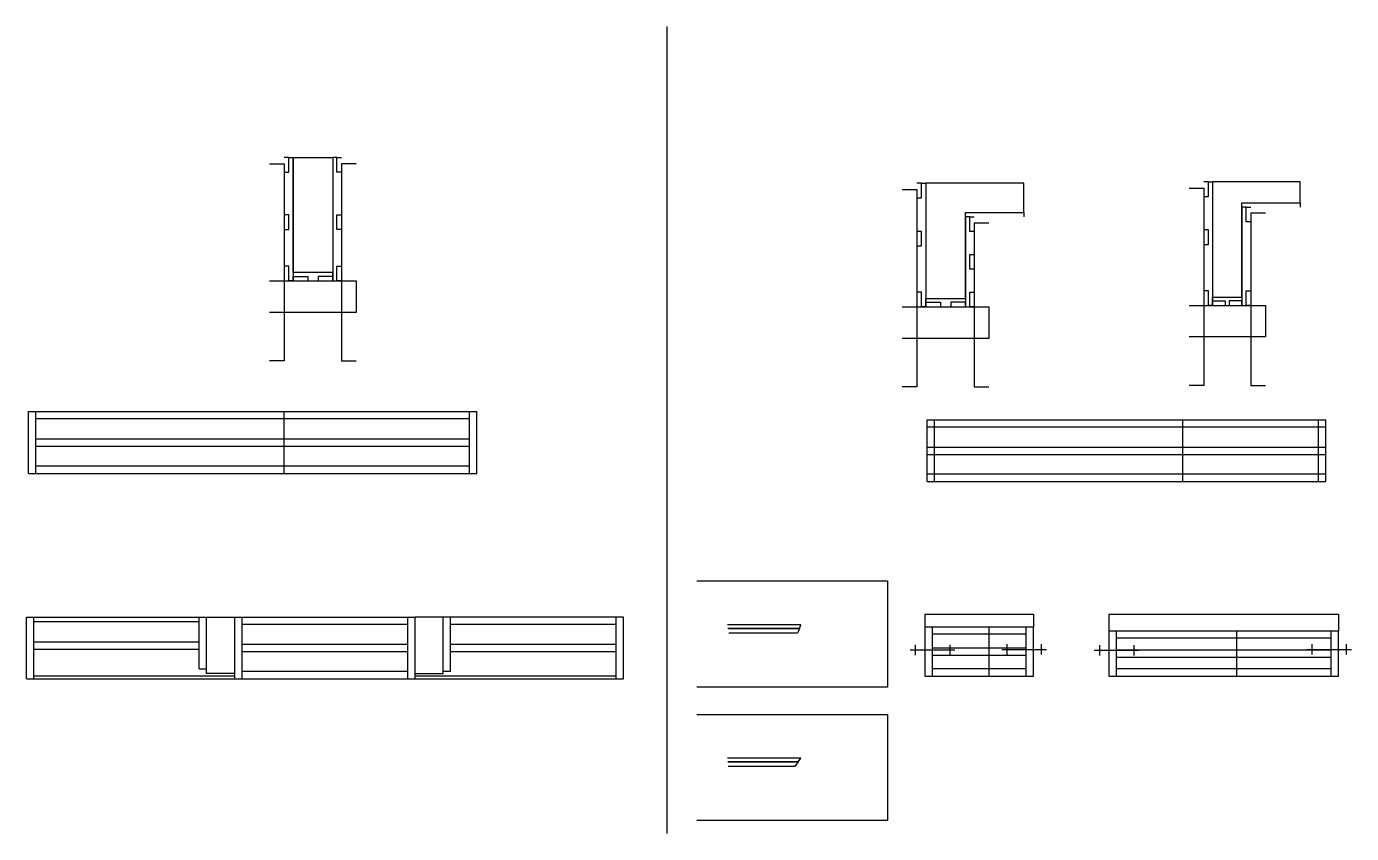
# Model space of a CAD drawing. Header units: metres. Extents: x 2691 to 3956, y 6474 to 7245.
import ezdxf

# ---------------------------------------------------------------- set-up
doc = ezdxf.new("R2010")
doc.units = ezdxf.units.M
for name, color, linetype in [('CONCRETO', 7, 'Continuous'), ('COTA', 7, 'Continuous'), ('Cotas', 7, 'Continuous'), ('Madeira', 7, 'Continuous'), ('NOMENCLATURA', 7, 'Continuous'), ('Painéis', 7, 'Continuous'), ('SARR_2.2x7', 7, 'Continuous'), ('SARR_3.5x7', 7, 'Continuous')]:
    doc.layers.add(name, color=color, linetype=linetype)

msp = doc.modelspace()

# ---------------------------------------------------------------- linework, layer by layer
at = {"layer": 'CONCRETO', "color": 7, "lineweight": 25}
for points in [[(2945.6, 7119.5), (2945.6, 7119.5), (2983.6, 7119.5), (2983.6, 7091.5), (2983.6, 7091.5), (2983.6, 7009.5), (2945.6, 7009.5), (2945.6, 7119.5)], [(3643.3, 7066.8), (3643.3, 7094.8), (3549.7, 7094.8), (3549.7, 7066.8), (3549.7, 7066.8), (3549.7, 6984.8), (3587.7, 6984.8), (3587.7, 7066.8)], [(3907.2, 7076.1), (3907.2, 7096.1), (3823.6, 7096.1), (3823.6, 7068.1), (3823.6, 7068.1), (3823.6, 6986.1), (3851.6, 6986.1), (3851.6, 7076.1)]]:
    msp.add_lwpolyline(points, dxfattribs=at)
at = {"layer": 'COTA', "color": 7, "lineweight": 25}
for p, q in [((3302.4, 7244.5), (3302.4, 6473.8)), ((2863.1, 6680.5), (2890.1, 6680.5)), ((3089.1, 6680.5), (3062.1, 6680.5)), ((3549.2, 6671.2), (3549.2, 6683.2)), ((3549.2, 6683.2), (3652.7, 6683.2)), ((3652.7, 6683.2), (3652.7, 6671.2)), ((3724.9, 6667.2), (3724.9, 6683.2)), ((3724.9, 6683.2), (3943.9, 6683.2)), ((3943.9, 6683.2), (3943.9, 6667.2)), ((2856.1, 6631), (2863.1, 6631)), ((3096.1, 6628.5), (3089.1, 6628.5))]:
    msp.add_line(p, q, dxfattribs=at)
at = {"layer": 'Cotas', "color": 7, "lineweight": 25}
for points in [[(3331.2, 6715.1), (3513.1, 6715.1), (3513.1, 6613.7), (3331.2, 6613.7)], [(3331.2, 6587.6), (3513.1, 6587.6), (3513.1, 6486.1), (3331.2, 6486.1)]]:
    msp.add_lwpolyline(points, dxfattribs=at)
at = {"layer": 'Madeira', "color": 7, "lineweight": 25}
for p, q in [((3361.6, 6669.6), (3429.1, 6669.6)), ((3429.1, 6669.6), (3427.3, 6665.2)), ((3427.3, 6665.2), (3361.6, 6665.2)), ((3361.2, 6542.1), (3427.9, 6542.1)), ((3427.9, 6542.1), (3424.7, 6537.7)), ((3424.7, 6537.7), (3361.2, 6537.7))]:
    msp.add_line(p, q, dxfattribs=at)
for points in [[(2937.2, 7105.5), (2941.6, 7105.5), (2941.6, 7119.5), (2937.2, 7119.5)], [(2992, 7105.5), (2987.6, 7105.5), (2987.6, 7119.5), (2992, 7119.5)], [(3541.3, 7080.8), (3545.7, 7080.8), (3545.7, 7094.8), (3541.3, 7094.8)], [(3815.2, 7082.1), (3819.6, 7082.1), (3819.6, 7096.1), (3815.2, 7096.1)], [(2937.2, 7050.7), (2941.6, 7050.7), (2941.6, 7064.7), (2937.2, 7064.7)], [(2992, 7050.7), (2987.6, 7050.7), (2987.6, 7064.7), (2992, 7064.7)], [(3596.1, 7048.8), (3591.7, 7048.8), (3591.7, 7062.8), (3596.1, 7062.8)], [(3860, 7058.1), (3855.6, 7058.1), (3855.6, 7072.1), (3860, 7072.1)], [(3541.3, 7034.9), (3545.7, 7034.9), (3545.7, 7048.9), (3541.3, 7048.9)], [(3815.2, 7036.2), (3819.6, 7036.2), (3819.6, 7050.2), (3815.2, 7050.2)], [(3596.1, 7012.8), (3591.7, 7012.8), (3591.7, 7026.8), (3596.1, 7026.8)], [(2937.2, 7001.5), (2941.6, 7001.5), (2941.6, 7015.5), (2937.2, 7015.5)], [(2992, 7001.5), (2987.6, 7001.5), (2987.6, 7015.5), (2992, 7015.5)], [(2945.6, 7001.5), (2945.6, 7005.9), (2959.6, 7005.9), (2959.6, 7001.5)], [(2983.6, 7001.5), (2983.6, 7005.9), (2969.6, 7005.9), (2969.6, 7001.5)], [(3541.3, 6976.8), (3545.7, 6976.8), (3545.7, 6990.8), (3541.3, 6990.8)], [(3596.1, 6976.8), (3591.7, 6976.8), (3591.7, 6990.8), (3596.1, 6990.8)], [(3815.2, 6978.1), (3819.6, 6978.1), (3819.6, 6992.1), (3815.2, 6992.1)], [(3860, 6978.1), (3855.6, 6978.1), (3855.6, 6992.1), (3860, 6992.1)], [(3549.7, 6976.8), (3549.7, 6981.2), (3563.7, 6981.2), (3563.7, 6976.8)], [(3587.7, 6976.8), (3587.7, 6981.2), (3573.7, 6981.2), (3573.7, 6976.8)], [(3823.6, 6978.1), (3823.6, 6982.5), (3835.6, 6982.5), (3835.6, 6978.1)], [(3851.6, 6978.1), (3851.6, 6982.5), (3839.6, 6982.5), (3839.6, 6978.1)]]:
    msp.add_lwpolyline(points, dxfattribs=at)
at = {"layer": 'NOMENCLATURA', "color": 7, "lineweight": 25}
for p, q in [((3534.8, 6649.2), (3577.6, 6649.2)), ((3539.8, 6654.1), (3539.8, 6644.2)), ((3572.6, 6654.1), (3572.6, 6644.2)), ((3622.3, 6649.6), (3665, 6649.6)), ((3627.3, 6654.6), (3627.3, 6644.6)), ((3660, 6654.6), (3660, 6644.6)), ((3710.5, 6648.8), (3753.3, 6648.8)), ((3715.5, 6653.8), (3715.5, 6643.8)), ((3748.3, 6653.8), (3748.3, 6643.8)), ((3913.5, 6649.6), (3956.3, 6649.6)), ((3918.5, 6654.6), (3918.5, 6644.6)), ((3951.3, 6654.6), (3951.3, 6644.6))]:
    msp.add_line(p, q, dxfattribs=at)
at = {"layer": 'Painéis', "color": 7, "lineweight": 25}
for p, q in [((2693, 6876.7), (3121, 6876.7)), ((2693, 6817.7), (2693, 6876.7)), ((2937, 6817.7), (2937, 6876.7)), ((3121, 6817.7), (3121, 6876.7)), ((3551.1, 6868.9), (3931.6, 6868.9)), ((3551.1, 6809.9), (3551.1, 6868.9)), ((3795.1, 6809.9), (3795.1, 6868.9)), ((3931.6, 6809.9), (3931.6, 6868.9)), ((2693, 6817.7), (3121, 6817.7)), ((3551.1, 6809.9), (3931.6, 6809.9)), ((2691.1, 6680.5), (2863.1, 6680.5)), ((2691.1, 6621.5), (2691.1, 6680.5)), ((2863.1, 6626.5), (2863.1, 6680.5)), ((2890.1, 6621.5), (2890.1, 6680.5)), ((2890.1, 6680.5), (3062.1, 6680.5)), ((3062.1, 6621.5), (3062.1, 6680.5)), ((3261.1, 6680.5), (3089.1, 6680.5)), ((3089.1, 6626.5), (3089.1, 6680.5)), ((3261.1, 6621.5), (3261.1, 6680.5)), ((3430.5, 6673.2), (3360.6, 6673.2)), ((3429.1, 6669.6), (3360.7, 6669.6)), ((3429.1, 6669.6), (3430.5, 6673.2)), ((3549.2, 6671.2), (3652.7, 6671.2)), ((3549.2, 6624.2), (3549.2, 6671.2)), ((3610.2, 6624.2), (3610.2, 6671.2)), ((3652.7, 6624.2), (3652.7, 6671.2)), ((3724.9, 6667.2), (3943.9, 6667.2)), ((3724.9, 6624.2), (3724.9, 6667.2)), ((3846.9, 6624.2), (3846.9, 6667.2)), ((3943.9, 6624.2), (3943.9, 6667.2)), ((2691.1, 6621.5), (3261.1, 6621.5)), ((2890.1, 6626.5), (2863.1, 6626.5)), ((3062.1, 6626.5), (3089.1, 6626.5)), ((3549.2, 6624.2), (3652.7, 6624.2)), ((3724.9, 6624.2), (3943.9, 6624.2)), ((3430.5, 6545.7), (3360.6, 6545.7)), ((3427.9, 6542.1), (3360.7, 6542.1)), ((3427.9, 6542.1), (3430.5, 6545.7))]:
    msp.add_line(p, q, dxfattribs=at)
for points in [[(2941.6, 7119.5), (2945.6, 7119.5), (2945.6, 7001.5), (2941.6, 7001.5)], [(2987.6, 7119.5), (2983.6, 7119.5), (2983.6, 7001.5), (2987.6, 7001.5)], [(3545.7, 7094.8), (3549.7, 7094.8), (3549.7, 6976.8), (3545.7, 6976.8)], [(3819.6, 7096.1), (3823.6, 7096.1), (3823.6, 6978.1), (3819.6, 6978.1)], [(3851.6, 7072.1), (3851.6, 7076.1), (3907.2, 7076.1), (3907.2, 7072.1)], [(3587.7, 7062.8), (3587.7, 7066.8), (3643.3, 7066.8), (3643.3, 7062.8)], [(3591.7, 7062.8), (3587.7, 7062.8), (3587.7, 6976.8), (3591.7, 6976.8)], [(3855.6, 7072.1), (3851.6, 7072.1), (3851.6, 6978.1), (3855.6, 6978.1)], [(2983.6, 7005.9), (2983.6, 7009.5), (2945.6, 7009.5), (2945.6, 7005.9)], [(3549.7, 6981.2), (3549.7, 6984.8), (3587.7, 6984.8), (3587.7, 6981.2)], [(3823.6, 6982.5), (3823.6, 6986.1), (3851.6, 6986.1), (3851.6, 6982.5)]]:
    msp.add_lwpolyline(points, dxfattribs=at)
at = {"layer": 'SARR_2.2x7', "color": 7, "lineweight": 25}
for p, q in [((2700, 6817.7), (2700, 6876.7)), ((3114, 6817.7), (3114, 6876.7)), ((2937, 6869.7), (2700, 6869.7)), ((3114, 6869.7), (2937, 6869.7)), ((3795.1, 6861.9), (3551.1, 6861.9)), ((3558.1, 6809.9), (3558.1, 6868.9)), ((3931.6, 6861.9), (3795.1, 6861.9)), ((3924.6, 6809.9), (3924.6, 6868.9)), ((2700, 6850.7), (2937, 6850.7)), ((2937, 6850.7), (3114, 6850.7)), ((2700, 6843.7), (2937, 6843.7)), ((2937, 6843.7), (3114, 6843.7)), ((3551.1, 6842.9), (3795.1, 6842.9)), ((3551.1, 6835.9), (3795.1, 6835.9)), ((3795.1, 6842.9), (3931.6, 6842.9)), ((3795.1, 6835.9), (3931.6, 6835.9)), ((2937, 6824.7), (2700, 6824.7)), ((3114, 6824.7), (2937, 6824.7)), ((3795.1, 6816.9), (3551.1, 6816.9)), ((3931.6, 6816.9), (3795.1, 6816.9)), ((2698.1, 6621.5), (2698.1, 6680.5)), ((2856.1, 6631), (2856.1, 6680.5)), ((2897.1, 6621.5), (2897.1, 6680.5)), ((3055.1, 6621.5), (3055.1, 6680.5)), ((3096.1, 6628.5), (3096.1, 6680.5)), ((3254.1, 6621.5), (3254.1, 6680.5)), ((2856.1, 6676), (2698.1, 6676)), ((3055.1, 6673.5), (2897.1, 6673.5)), ((3254.1, 6673.5), (3096.1, 6673.5)), ((3556.2, 6624.2), (3556.2, 6671.2)), ((3645.7, 6624.2), (3645.7, 6671.2)), ((2698.1, 6657), (2856.1, 6657)), ((3610.2, 6664.2), (3556.2, 6664.2)), ((3645.7, 6664.2), (3610.2, 6664.2)), ((3731.9, 6624.2), (3731.9, 6667.2)), ((3846.9, 6660.2), (3731.9, 6660.2)), ((3936.9, 6660.2), (3846.9, 6660.2)), ((3936.9, 6624.2), (3936.9, 6667.2)), ((2698.1, 6650), (2856.1, 6650)), ((2897.1, 6654.5), (3055.1, 6654.5)), ((2897.1, 6647.5), (3055.1, 6647.5)), ((3096.1, 6654.5), (3254.1, 6654.5)), ((3096.1, 6647.5), (3254.1, 6647.5)), ((3556.2, 6651.2), (3610.2, 6651.2)), ((3556.2, 6644.2), (3610.2, 6644.2)), ((3610.2, 6651.2), (3645.7, 6651.2)), ((3610.2, 6644.2), (3645.7, 6644.2)), ((3731.9, 6649.2), (3846.9, 6649.2)), ((3731.9, 6642.2), (3846.9, 6642.2)), ((3846.9, 6649.2), (3936.9, 6649.2)), ((3846.9, 6642.2), (3936.9, 6642.2)), ((3610.2, 6631.2), (3556.2, 6631.2)), ((3645.7, 6631.2), (3610.2, 6631.2)), ((3846.9, 6631.2), (3731.9, 6631.2)), ((3936.9, 6631.2), (3846.9, 6631.2)), ((2890.1, 6624.2), (2698.1, 6624.2)), ((3055.1, 6628.5), (2897.1, 6628.5)), ((3254.1, 6624.1), (3062.1, 6624.1))]:
    msp.add_line(p, q, dxfattribs=at)
at = {"layer": 'SARR_3.5x7', "color": 7, "lineweight": 25}
for points in [[(2923.2, 7113.5), (2937.2, 7113.5), (2937.2, 6925.1), (2923.2, 6925.1)], [(3006, 7113.5), (2992, 7113.5), (2992, 6925.1), (3006, 6925.1)], [(3527.3, 7088.8), (3541.3, 7088.8), (3541.3, 6900.3), (3527.3, 6900.3)], [(3801.2, 7090.1), (3815.2, 7090.1), (3815.2, 6901.6), (3801.2, 6901.6)], [(3874, 7066.1), (3860, 7066.1), (3860, 6901.6), (3874, 6901.6)], [(3610.1, 7056.8), (3596.1, 7056.8), (3596.1, 6900.3), (3610.1, 6900.3)], [(2923.2, 7001.5), (3006, 7001.5), (3006, 6971.5), (2923.2, 6971.5)], [(3527.3, 6976.8), (3610.1, 6976.8), (3610.1, 6946.7), (3527.3, 6946.7)], [(3801.2, 6978.1), (3874, 6978.1), (3874, 6948), (3801.2, 6948)]]:
    msp.add_lwpolyline(points, dxfattribs=at)

doc.saveas('drawing.dxf')
